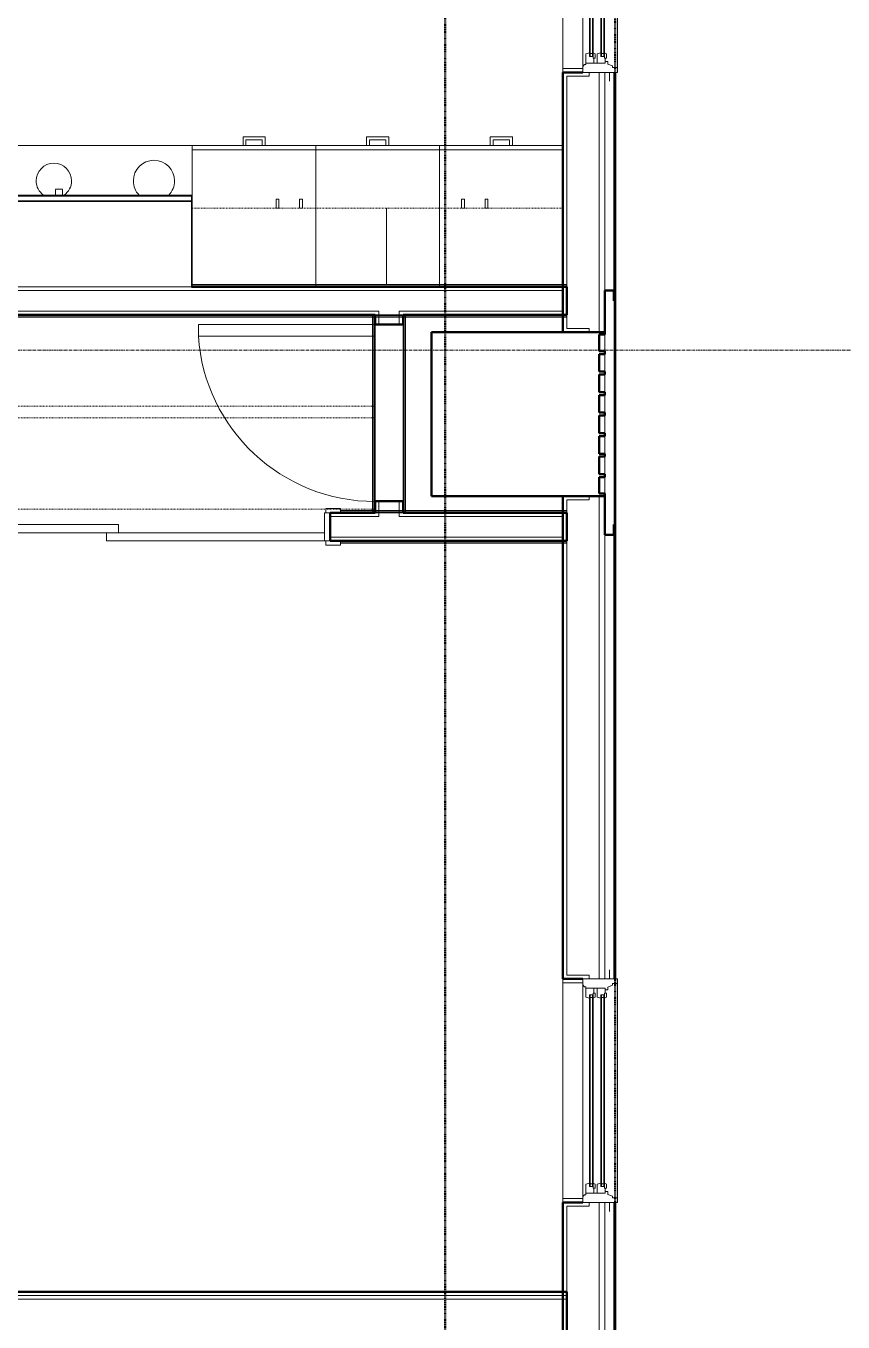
# Model space of a CAD drawing. Header units: inches. Extents: x -4235 to -464, y 9767 to 12347.
# Drawn here: x -2168 to -2029.2, y 11682.1 to 11902.3 of the extents above; entities that cross this region are included whole.
import ezdxf

# ---------------------------------------------------------------- set-up
doc = ezdxf.new("R2010")
doc.units = ezdxf.units.IN
doc.header["$MEASUREMENT"] = 0
for name, pattern in [('Dash', [0.25, 0.125, -0.125]), ('Dash 1_16_', [0.125, 0.0625, -0.0625]), ('Grid Line 1_2_', [0.875, 0.5, -0.125, 0.125, -0.125])]:
    doc.linetypes.add(name, pattern=pattern)
for name, color, linetype, lineweight in [('0-1', 7, 'Continuous', 5), ('0-2', 10, 'Continuous', 9), ('A-DOOR-1', 7, 'Continuous', 9), ('A-DOOR-2', 90, 'Continuous', 20), ('A-DOOR-FRAM-1', 90, 'Continuous', 20), ('A-GENM', 5, 'Continuous', 9), ('A-GENM-5', 5, 'Continuous', 50), ('A-GLAZ-1', 151, 'Continuous', 9), ('A-GLAZ-2', 151, 'Continuous', 20), ('A-GLAZ-3', 151, 'Continuous', 50), ('A-WALL', 113, 'Continuous', 13), ('A-WALL-1', 250, 'Continuous', 50), ('A-WALL-2', 50, 'Continuous', 13), ('A-WALL-3', 10, 'Continuous', 9), ('A-WALL-4', 254, 'Continuous', 9), ('A-WALL-5', 7, 'Continuous', 9), ('A-WALL-6', 113, 'Continuous', 9), ('A-WALL-7', 113, 'Continuous', 50), ('C-PROP-LINE-1', 91, 'Dash 1_16_', 50), ('I-WALL-1', 250, 'Continuous', 50), ('I-WALL-2', 10, 'Continuous', 9), ('I-WALL-3', 254, 'Continuous', 9), ('Q-CASE-1', 254, 'Continuous', 9), ('Q-CASE-2', 7, 'Continuous', 9), ('Q-CASE-3', 10, 'Continuous', 9), ('Q-CASE-4', 7, 'Dash', 9), ('Q-CASE-HDLN-1', 7, 'Dash', 9), ('Q-SPCQ-1', 7, 'Continuous', 9), ('S-GRID-1', 1, 'Grid Line 1_2_', 9)]:
    doc.layers.add(name, color=color, linetype=linetype, lineweight=lineweight)

# ---------------------------------------------------------------- blocks, each defined once
blk = doc.blocks.new('Basic Wall _ INT - W4BØF - _5_8 GYP - 2X4 WOOD_BATT_ - 5_8 GYP_ - ___-2694723-BACKGROUND - 3RD FLOOR')
at = {"layer": 'A-WALL-3'}
for p, q in [((-2266.08, 11853.2), (-2266.07, 11853.18)), ((-2103.97, 11853.2), (-2108.72, 11853.2)), ((-2076.21, 11853.2), (-2076.8, 11853.2)), ((-2076.17, 11853.2), (-2076.17, 11853.16)), ((-2076.17, 11853.18), (-2076.17, 11853.2)), ((-2266.03, 11853.06), (-2266, 11853)), ((-2266, 11853), (-2265.94, 11852.85)), ((-2265.94, 11852.85), (-2265.91, 11852.79)), ((-2109.14, 11852.85), (-2109.02, 11852.85)), ((-2109.02, 11852.85), (-2108.93, 11852.85)), ((-2108.93, 11852.85), (-2108.87, 11852.85)), ((-2108.72, 11852.85), (-2103.97, 11852.85)), ((-2103.83, 11852.85), (-2103.77, 11852.85)), ((-2103.77, 11852.85), (-2103.68, 11852.85)), ((-2103.68, 11852.85), (-2103.56, 11852.85)), ((-2076.8, 11852.85), (-2076.2, 11852.85)), ((-2076.17, 11853.16), (-2076.17, 11853.08)), ((-2076.17, 11853.08), (-2076.17, 11852.79)), ((-2076.17, 11853), (-2076.17, 11853.06)), ((-2076.17, 11852.85), (-2076.17, 11853)), ((-2076.17, 11852.79), (-2076.17, 11852.85))]:
    blk.add_line(p, q, dxfattribs=at)
at = {"layer": 'A-WALL-4'}
for p, q in [((-2108.72, 11853.2), (-2266.08, 11853.2)), ((-2076.8, 11853.2), (-2103.97, 11853.2)), ((-2265.94, 11852.85), (-2109.14, 11852.85)), ((-2109.14, 11852.79), (-2109.02, 11852.79)), ((-2109.02, 11852.79), (-2108.93, 11852.79)), ((-2108.93, 11852.79), (-2108.87, 11852.79)), ((-2108.72, 11853.08), (-2103.97, 11853.08)), ((-2108.72, 11852.79), (-2103.97, 11852.79)), ((-2103.83, 11852.79), (-2103.77, 11852.79)), ((-2103.77, 11852.79), (-2103.68, 11852.79)), ((-2103.68, 11852.79), (-2103.56, 11852.79)), ((-2103.56, 11852.85), (-2076.8, 11852.85)), ((-2076.8, 11853.08), (-2076.21, 11853.08)), ((-2076.8, 11852.79), (-2076.2, 11852.79))]:
    blk.add_line(p, q, dxfattribs=at)
at = {"layer": 'A-WALL-5'}
for p, q in [((-2266.03, 11853.08), (-2108.72, 11853.08)), ((-2265.91, 11852.79), (-2109.14, 11852.79)), ((-2103.97, 11853.08), (-2076.8, 11853.08)), ((-2103.56, 11852.79), (-2076.8, 11852.79))]:
    blk.add_line(p, q, dxfattribs=at)
at = {"layer": 'A-WALL-5', "flags": 128}
for points in [[(-2266.03, 11853.08), (-2266.03, 11853.08), (-2266.04, 11853.09), (-2266.04, 11853.1), (-2266.05, 11853.12), (-2266.06, 11853.14), (-2266.07, 11853.16)], [(-2265.91, 11852.79), (-2265.96, 11852.91), (-2266, 11853), (-2266.02, 11853.06), (-2266.03, 11853.08)]]:
    blk.add_lwpolyline(points, dxfattribs=at)
blk = doc.blocks.new('Basic Wall _ INT - W4BØF - _5_8 GYP - 2X4 WOOD_BATT_ - 5_8 GYP_ - ___-2694724-BACKGROUND - 3RD FLOOR')
at = {"layer": 'A-WALL-3'}
for p, q in [((-2268.22, 11858.37), (-2268.2, 11858.31)), ((-2268.2, 11858.31), (-2268.14, 11858.16)), ((-2268.13, 11858.16), (-2268.11, 11858.09)), ((-2268.06, 11857.98), (-2268.05, 11857.95)), ((-2243.94, 11858.31), (-2243.82, 11858.31)), ((-2243.82, 11858.31), (-2243.73, 11858.31)), ((-2243.73, 11858.31), (-2243.67, 11858.31)), ((-2238.78, 11857.95), (-2243.53, 11857.95)), ((-2243.52, 11858.31), (-2238.79, 11858.31)), ((-2238.63, 11858.31), (-2238.57, 11858.31)), ((-2238.57, 11858.31), (-2238.48, 11858.31)), ((-2238.48, 11858.31), (-2238.36, 11858.31)), ((-2203.03, 11858.31), (-2169.78, 11858.31)), ((-2169.78, 11858.08), (-2203.03, 11858.08)), ((-2169.78, 11857.95), (-2203.03, 11857.95)), ((-2139.89, 11858.31), (-2076.8, 11858.31)), ((-2076.8, 11858.08), (-2139.89, 11858.08)), ((-2076.8, 11857.95), (-2139.89, 11857.95)), ((-2076.8, 11858.31), (-2076.17, 11858.31)), ((-2076.17, 11857.95), (-2076.8, 11857.95)), ((-2076.17, 11858.31), (-2076.17, 11858.37)), ((-2076.17, 11858.37), (-2076.17, 11858.08)), ((-2076.17, 11858.16), (-2076.17, 11858.31)), ((-2076.17, 11858.09), (-2076.17, 11858.16)), ((-2076.17, 11858.08), (-2076.17, 11858)), ((-2076.17, 11858), (-2076.17, 11857.95)), ((-2076.17, 11857.95), (-2076.17, 11857.98))]:
    blk.add_line(p, q, dxfattribs=at)
at = {"layer": 'A-WALL-4'}
for p, q in [((-2268.2, 11858.31), (-2243.94, 11858.31)), ((-2243.53, 11857.95), (-2268.05, 11857.95)), ((-2243.94, 11858.37), (-2243.82, 11858.37)), ((-2243.82, 11858.37), (-2243.73, 11858.37)), ((-2243.73, 11858.37), (-2243.67, 11858.37)), ((-2242.9, 11858.08), (-2243.52, 11858.08)), ((-2243.51, 11858.37), (-2238.79, 11858.37)), ((-2238.78, 11858.08), (-2242.88, 11858.08)), ((-2203.03, 11857.95), (-2238.78, 11857.95)), ((-2238.63, 11858.37), (-2238.57, 11858.37)), ((-2238.57, 11858.37), (-2238.48, 11858.37)), ((-2238.48, 11858.37), (-2238.36, 11858.37)), ((-2238.36, 11858.31), (-2203.03, 11858.31)), ((-2203.03, 11858.37), (-2169.78, 11858.37)), ((-2139.89, 11858.37), (-2076.17, 11858.37)), ((-2076.17, 11858.08), (-2076.8, 11858.08))]:
    blk.add_line(p, q, dxfattribs=at)
at = {"layer": 'A-WALL-5'}
for p, q in [((-2268.22, 11858.37), (-2243.94, 11858.37)), ((-2243.52, 11858.08), (-2268.1, 11858.08)), ((-2203.03, 11858.08), (-2238.78, 11858.08)), ((-2238.36, 11858.37), (-2203.03, 11858.37))]:
    blk.add_line(p, q, dxfattribs=at)
at = {"layer": 'A-WALL-5', "flags": 128}
for points in [[(-2268.1, 11858.08), (-2268.11, 11858.1), (-2268.13, 11858.16), (-2268.17, 11858.25), (-2268.22, 11858.37)], [(-2268.07, 11858), (-2268.08, 11858.02), (-2268.09, 11858.04), (-2268.09, 11858.06), (-2268.1, 11858.07), (-2268.1, 11858.08), (-2268.1, 11858.08)]]:
    blk.add_lwpolyline(points, dxfattribs=at)
blk = doc.blocks.new('Basic Wall _ INT - W4BØF - _5_8 GYP - 2X4 WOOD_BATT_ - 5_8 GYP_ - ___-2694726-BACKGROUND - 3RD FLOOR')
at = {"layer": 'A-WALL-3'}
for p, q in [((-2299.73, 11819.97), (-2299.73, 11819.91)), ((-2299.73, 11819.91), (-2299.73, 11819.76)), ((-2299.73, 11819.91), (-2299.39, 11819.91)), ((-2299.73, 11819.76), (-2299.73, 11819.69)), ((-2299.73, 11819.58), (-2299.73, 11819.55)), ((-2299.38, 11819.91), (-2299.32, 11819.91)), ((-2299.16, 11819.91), (-2299.1, 11819.91)), ((-2299.07, 11819.91), (-2298.97, 11819.91)), ((-2298.93, 11819.91), (-2298.8, 11819.91)), ((-2194.57, 11819.55), (-2196.32, 11819.55)), ((-2190.32, 11819.55), (-2192.07, 11819.55)), ((-2109.14, 11819.91), (-2109.02, 11819.91)), ((-2109.02, 11819.91), (-2108.93, 11819.91)), ((-2108.93, 11819.91), (-2108.87, 11819.91)), ((-2108.72, 11819.91), (-2103.97, 11819.91)), ((-2103.97, 11819.55), (-2108.72, 11819.55)), ((-2103.83, 11819.91), (-2103.77, 11819.91)), ((-2103.77, 11819.91), (-2103.68, 11819.91)), ((-2103.68, 11819.91), (-2103.56, 11819.91)), ((-2076.78, 11819.91), (-2076.17, 11819.91)), ((-2076.17, 11819.55), (-2076.78, 11819.55)), ((-2076.17, 11819.91), (-2076.17, 11819.97)), ((-2076.17, 11819.97), (-2076.17, 11819.68)), ((-2076.17, 11819.76), (-2076.17, 11819.91)), ((-2076.17, 11819.69), (-2076.17, 11819.76)), ((-2076.17, 11819.68), (-2076.17, 11819.6)), ((-2076.17, 11819.6), (-2076.17, 11819.55)), ((-2076.17, 11819.55), (-2076.17, 11819.58))]:
    blk.add_line(p, q, dxfattribs=at)
at = {"layer": 'A-WALL-4'}
for p, q in [((-2299.73, 11819.76), (-2299.73, 11819.97)), ((-2299.73, 11819.97), (-2299.33, 11819.97)), ((-2299.73, 11819.68), (-2299.73, 11819.76)), ((-2299.61, 11819.68), (-2299.73, 11819.68)), ((-2299.73, 11819.67), (-2299.73, 11819.68)), ((-2299.73, 11819.66), (-2299.73, 11819.67)), ((-2299.73, 11819.64), (-2299.73, 11819.66)), ((-2299.73, 11819.6), (-2299.73, 11819.64)), ((-2299.73, 11819.55), (-2299.73, 11819.6)), ((-2272.07, 11819.55), (-2299.73, 11819.55)), ((-2299.32, 11819.97), (-2299.26, 11819.97)), ((-2299.1, 11819.97), (-2299.03, 11819.97)), ((-2299.01, 11819.97), (-2298.9, 11819.97)), ((-2298.87, 11819.97), (-2298.73, 11819.97)), ((-2298.8, 11819.91), (-2272.07, 11819.91)), ((-2194.57, 11819.91), (-2192.07, 11819.91)), ((-2192.07, 11819.55), (-2194.57, 11819.55)), ((-2114.57, 11819.91), (-2109.14, 11819.91)), ((-2108.72, 11819.55), (-2114.57, 11819.55)), ((-2109.14, 11819.97), (-2109.02, 11819.97)), ((-2109.02, 11819.97), (-2108.93, 11819.97)), ((-2108.93, 11819.97), (-2108.87, 11819.97)), ((-2108.72, 11819.97), (-2103.97, 11819.97)), ((-2104.6, 11819.68), (-2108.68, 11819.68)), ((-2103.97, 11819.68), (-2104.56, 11819.68)), ((-2076.8, 11819.55), (-2103.97, 11819.55)), ((-2103.83, 11819.97), (-2103.77, 11819.97)), ((-2103.77, 11819.97), (-2103.68, 11819.97)), ((-2103.68, 11819.97), (-2103.56, 11819.97)), ((-2103.56, 11819.91), (-2076.8, 11819.91)), ((-2076.78, 11819.97), (-2076.17, 11819.97)), ((-2076.17, 11819.68), (-2076.78, 11819.68))]:
    blk.add_line(p, q, dxfattribs=at)
at = {"layer": 'A-WALL-5'}
for p, q in [((-2272.07, 11819.68), (-2299.61, 11819.68)), ((-2298.73, 11819.97), (-2272.07, 11819.97)), ((-2194.57, 11819.97), (-2192.07, 11819.97)), ((-2192.07, 11819.68), (-2194.57, 11819.68)), ((-2114.57, 11819.97), (-2109.14, 11819.97)), ((-2108.72, 11819.68), (-2114.57, 11819.68)), ((-2076.8, 11819.68), (-2103.97, 11819.68)), ((-2103.56, 11819.97), (-2076.8, 11819.97))]:
    blk.add_line(p, q, dxfattribs=at)
blk = doc.blocks.new('Basic Wall _ INT - W4BØF - _5_8 GYP - 2X4 WOOD_BATT_ - 5_8 GYP_ - ___-2694725-BACKGROUND - 3RD FLOOR')
at = {"layer": 'A-WALL-3'}
for p, q in [((-2304.48, 11814.8), (-2304.48, 11814.78)), ((-2304.48, 11814.7), (-2304.48, 11814.72)), ((-2304.48, 11814.6), (-2304.48, 11814.52)), ((-2304.48, 11814.51), (-2304.48, 11814.45)), ((-2304.48, 11814.45), (-2304.48, 11814.39)), ((-2304.48, 11814.45), (-2304.42, 11814.45)), ((-2304.41, 11814.45), (-2304.25, 11814.45)), ((-2194.57, 11814.8), (-2196.32, 11814.8)), ((-2190.32, 11814.8), (-2192.07, 11814.8)), ((-2076.17, 11814.8), (-2076.8, 11814.8)), ((-2076.8, 11814.45), (-2076.17, 11814.45)), ((-2076.17, 11814.8), (-2076.17, 11814.76)), ((-2076.17, 11814.78), (-2076.17, 11814.8)), ((-2076.17, 11814.76), (-2076.17, 11814.68)), ((-2076.17, 11814.68), (-2076.17, 11814.39)), ((-2076.17, 11814.6), (-2076.17, 11814.66)), ((-2076.17, 11814.45), (-2076.17, 11814.6)), ((-2076.17, 11814.39), (-2076.17, 11814.45))]:
    blk.add_line(p, q, dxfattribs=at)
at = {"layer": 'A-WALL-4'}
for p, q in [((-2272.07, 11814.8), (-2304.48, 11814.8)), ((-2304.48, 11814.72), (-2304.48, 11814.74)), ((-2304.48, 11814.69), (-2304.48, 11814.7)), ((-2304.48, 11814.68), (-2304.48, 11814.69)), ((-2304.48, 11814.66), (-2304.48, 11814.68)), ((-2304.48, 11814.68), (-2304.48, 11814.68)), ((-2304.48, 11814.52), (-2304.48, 11814.6)), ((-2304.48, 11814.39), (-2304.48, 11814.51)), ((-2304.47, 11814.39), (-2304.31, 11814.39)), ((-2304.25, 11814.45), (-2272.07, 11814.45)), ((-2192.07, 11814.8), (-2194.57, 11814.8)), ((-2194.57, 11814.45), (-2192.07, 11814.45)), ((-2076.8, 11814.8), (-2114.57, 11814.8)), ((-2114.57, 11814.45), (-2076.8, 11814.45)), ((-2076.8, 11814.68), (-2076.17, 11814.68)), ((-2076.8, 11814.39), (-2076.17, 11814.39))]:
    blk.add_line(p, q, dxfattribs=at)
at = {"layer": 'A-WALL-5'}
for p, q in [((-2304.48, 11814.76), (-2304.48, 11814.8)), ((-2304.48, 11814.74), (-2304.48, 11814.76)), ((-2304.48, 11814.68), (-2272.07, 11814.68)), ((-2304.31, 11814.39), (-2272.07, 11814.39)), ((-2194.57, 11814.68), (-2192.07, 11814.68)), ((-2194.57, 11814.39), (-2192.07, 11814.39)), ((-2114.57, 11814.68), (-2076.8, 11814.68)), ((-2114.57, 11814.39), (-2076.8, 11814.39))]:
    blk.add_line(p, q, dxfattribs=at)
blk = doc.blocks.new('Basic Wall _ INT - W4BØF - _5_8 GYP - 2X4 WOOD_BATT_ - 5_8 GYP_ - ___-2694728-BACKGROUND - 3RD FLOOR')
at = {"layer": 'A-WALL-3'}
for p, q in [((-2103.95, 11853.2), (-2103.97, 11853.2)), ((-2103.91, 11853.2), (-2103.85, 11853.2)), ((-2103.85, 11853.2), (-2103.56, 11853.2)), ((-2103.77, 11853.2), (-2103.83, 11853.2)), ((-2103.62, 11853.2), (-2103.77, 11853.2)), ((-2103.56, 11853.2), (-2103.62, 11853.2)), ((-2103.62, 11853.05), (-2103.62, 11853)), ((-2103.62, 11852.99), (-2103.62, 11852.91)), ((-2103.62, 11852.89), (-2103.62, 11852.79)), ((-2103.97, 11819.55), (-2103.95, 11819.55)), ((-2103.85, 11819.55), (-2103.91, 11819.55)), ((-2103.56, 11819.55), (-2103.85, 11819.55)), ((-2103.83, 11819.55), (-2103.77, 11819.55)), ((-2103.77, 11819.55), (-2103.62, 11819.55)), ((-2103.62, 11819.93), (-2103.62, 11819.85)), ((-2103.62, 11819.82), (-2103.62, 11819.76)), ((-2103.62, 11819.55), (-2103.56, 11819.55))]:
    blk.add_line(p, q, dxfattribs=at)
at = {"layer": 'A-WALL-4'}
for p, q in [((-2103.97, 11853.2), (-2103.93, 11853.2)), ((-2103.97, 11851.55), (-2103.97, 11853.2)), ((-2103.93, 11853.2), (-2103.91, 11853.2)), ((-2103.62, 11852.79), (-2103.62, 11819.97)), ((-2103.56, 11853.05), (-2103.56, 11853)), ((-2103.56, 11852.99), (-2103.56, 11852.91)), ((-2103.56, 11852.89), (-2103.56, 11852.79)), ((-2103.97, 11819.55), (-2103.97, 11821.55)), ((-2103.93, 11819.55), (-2103.97, 11819.55)), ((-2103.91, 11819.55), (-2103.93, 11819.55)), ((-2103.56, 11819.93), (-2103.56, 11819.85)), ((-2103.56, 11819.82), (-2103.56, 11819.76))]:
    blk.add_line(p, q, dxfattribs=at)
at = {"layer": 'A-WALL-5'}
for p, q in [((-2103.85, 11819.55), (-2103.85, 11853.2)), ((-2103.56, 11852.79), (-2103.56, 11819.97))]:
    blk.add_line(p, q, dxfattribs=at)
blk = doc.blocks.new('Basic Wall _ INT - W4BØF - _5_8 GYP - 2X4 WOOD_BATT_ - 5_8 GYP_ - ___-2694727-BACKGROUND - 3RD FLOOR')
at = {"layer": 'A-WALL-3'}
for p, q in [((-2109.07, 11853.2), (-2109.14, 11853.2)), ((-2109.14, 11853.2), (-2108.85, 11853.2)), ((-2108.93, 11853.2), (-2109.07, 11853.2)), ((-2108.86, 11853.2), (-2108.93, 11853.2)), ((-2108.85, 11853.2), (-2108.79, 11853.2)), ((-2108.72, 11853.2), (-2108.75, 11853.2)), ((-2109.07, 11853.05), (-2109.07, 11853)), ((-2109.07, 11852.99), (-2109.07, 11852.91)), ((-2109.07, 11852.89), (-2109.07, 11852.79)), ((-2108.85, 11819.55), (-2109.14, 11819.55)), ((-2109.14, 11819.55), (-2109.07, 11819.55)), ((-2109.07, 11819.95), (-2109.07, 11819.85)), ((-2109.07, 11819.83), (-2109.07, 11819.76)), ((-2109.07, 11819.75), (-2109.07, 11819.7)), ((-2109.07, 11819.55), (-2108.93, 11819.55)), ((-2108.93, 11819.55), (-2108.86, 11819.55)), ((-2108.79, 11819.55), (-2108.85, 11819.55)), ((-2108.75, 11819.55), (-2108.72, 11819.55))]:
    blk.add_line(p, q, dxfattribs=at)
at = {"layer": 'A-WALL-4'}
for p, q in [((-2108.79, 11853.2), (-2108.77, 11853.2)), ((-2108.77, 11853.2), (-2108.72, 11853.2)), ((-2108.72, 11851.55), (-2108.72, 11853.2)), ((-2109.14, 11853.05), (-2109.14, 11853)), ((-2109.14, 11852.99), (-2109.14, 11852.91)), ((-2109.14, 11852.89), (-2109.14, 11852.79)), ((-2109.07, 11852.79), (-2109.07, 11819.97)), ((-2108.72, 11819.55), (-2108.72, 11821.55)), ((-2109.14, 11819.95), (-2109.14, 11819.85)), ((-2109.14, 11819.83), (-2109.14, 11819.76)), ((-2109.14, 11819.75), (-2109.14, 11819.7)), ((-2108.77, 11819.55), (-2108.79, 11819.55)), ((-2108.72, 11819.55), (-2108.77, 11819.55))]:
    blk.add_line(p, q, dxfattribs=at)
at = {"layer": 'A-WALL-5'}
for p, q in [((-2108.85, 11853.2), (-2108.85, 11819.55)), ((-2109.14, 11852.79), (-2109.14, 11819.97))]:
    blk.add_line(p, q, dxfattribs=at)
blk = doc.blocks.new('SWING - SINGLE - FLUSH - 30_ x 70_ - MAGIC PAK DOOR - ACOUSTICAL SEAL - IN CLOSET-3199421-BACKGROUND - 3RD FLOOR')
at = {"layer": 'A-DOOR-1'}
blk.add_arc((15, 2.375), 30.067, 93.81407, 180, dxfattribs=at)
at = {"layer": 'A-DOOR-2'}
for p, q in [((13, 2.375), (13, 32.375)), ((15, 32.375), (13, 32.375)), ((15, 2.375), (15, 32.375)), ((15, 2.375), (13, 2.375))]:
    blk.add_line(p, q, dxfattribs=at)
blk = doc.blocks.new('SLIDING - FLUSH - 6-0 x 6-8-3203587-BACKGROUND - 3RD FLOOR')
at = {"layer": 'A-DOOR-1'}
for p, q in [((-36.25, 3), (-38.75, 3)), ((-38.75, 3), (-38.75, 2.25)), ((-38.75, 2.25), (-36.25, 2.25)), ((-36.25, 2.25), (-36.25, 3)), ((36.25, 3), (36.25, 2.25)), ((38.75, 3), (36.25, 3)), ((36.25, 2.25), (38.75, 2.25)), ((38.75, 2.25), (38.75, 3)), ((-36.25, -2.5), (-38.75, -2.5)), ((-38.75, -2.5), (-38.75, -3.25)), ((-38.75, -3.25), (-36.25, -3.25)), ((-36.25, -3.25), (-36.25, -2.5)), ((38.75, -2.5), (36.25, -2.5)), ((36.25, -2.5), (36.25, -3.25)), ((36.25, -3.25), (38.75, -3.25)), ((38.75, -3.25), (38.75, -2.5))]:
    blk.add_line(p, q, dxfattribs=at)
at = {"layer": 'A-DOOR-2'}
for p, q in [((1, 2.25), (-36, 2.25)), ((-36, 2.25), (-36, 0.875)), ((1, 0.875), (1, 2.25)), ((-36, 0.875), (1, 0.875)), ((36, 0.875), (-1, 0.875)), ((-1, 0.875), (-1, -0.5)), ((36, -0.5), (36, 0.875)), ((-1, -0.5), (36, -0.5))]:
    blk.add_line(p, q, dxfattribs=at)
at = {"layer": 'A-DOOR-FRAM-1'}
for p, q in [((-36, 2.25), (-37, 2.25)), ((-37, 2.25), (-37, -2.5)), ((-36, -2.5), (-36, 2.25)), ((37, 2.25), (36, 2.25)), ((36, 2.25), (36, -2.5)), ((37, -2.5), (37, 2.25)), ((-37, -2.5), (-36, -2.5)), ((36, -2.5), (37, -2.5))]:
    blk.add_line(p, q, dxfattribs=at)
blk = doc.blocks.new('OD_CW_Closet - OD_CW_Closet-2069095-BACKGROUND - 3RD FLOOR')
at = {"layer": 'Q-CASE-HDLN-1'}
for p, q in [((0.74, -24), (0.74, 9)), ((0.74, 9), (158.05, 9)), ((158.05, 9), (158.05, -24)), ((0.74, -6.5), (158.05, -6.5)), ((0.74, -8.5), (158.05, -8.5)), ((158.05, -24), (0.74, -24))]:
    blk.add_line(p, q, dxfattribs=at)
blk = doc.blocks.new('Range - 24_ x 30_-V39-BACKGROUND - 3RD FLOOR')
at = {"layer": 'Q-SPCQ-1'}
blk.add_line((0, 22), (0.12, 22), dxfattribs=at)
for centre, radius, start, end in [((6.5, 6), 3.5, 81.0228, 98.9772), ((6.5, 6), 3.5, 136.4352, 180), ((6.5, 6), 3.5, 360, 43.611), ((23.5, 6), 3, 126.1227, 180), ((23.5, 6), 3, 360, 53.8773), ((6.5, 6), 3.5, 180, 0), ((23.5, 6), 3, 180, 360)]:
    blk.add_arc(centre, radius, start, end, dxfattribs=at)
blk = doc.blocks.new('Base Cabinet 4 Drawer 254 - Base Cabinet 4 Drawer 254 21_-2569778-BACKGROUND - 3RD FLOOR')
at = {"layer": 'Q-CASE-1'}
for p, q in [((-9.76, 24), (11.24, 24)), ((-9.76, 23.25), (-9.76, 24)), ((11.24, 23.25), (-9.76, 23.25)), ((-9.76, 23.25), (-9.76, 0.37)), ((-0.64, 24), (-1.14, 24)), ((2.11, 24), (2.61, 24)), ((11.24, 24), (11.24, 23.25)), ((11.24, 0.37), (11.24, 23.25))]:
    blk.add_line(p, q, dxfattribs=at)
at = {"layer": 'Q-CASE-2'}
for p, q in [((2.61, 25.5), (-1.14, 25.5)), ((-1.14, 25.5), (-1.14, 24)), ((-0.64, 24), (-0.64, 25)), ((-0.64, 25), (2.11, 25)), ((2.11, 25), (2.11, 24)), ((2.61, 24), (2.61, 25.5))]:
    blk.add_line(p, q, dxfattribs=at)
at = {"layer": 'Q-CASE-3'}
for p, q in [((-0.64, 24), (-1.14, 24)), ((-0.64, 24), (-1.14, 24)), ((-0.64, 24), (-1.14, 24)), ((2.11, 24), (2.61, 24)), ((2.11, 24), (2.61, 24)), ((2.11, 24), (2.61, 24)), ((-9.76, 0.37), (-9.76, 0)), ((11.24, 0), (11.24, 0.37)), ((-9.76, 0), (11.24, 0))]:
    blk.add_line(p, q, dxfattribs=at)
blk = doc.blocks.new('Base Cabinet 3 Drawer 230 - Base Cabinet 3 Drawer 230 21_-2578998-BACKGROUND - 3RD FLOOR')
at = {"layer": 'Q-CASE-1'}
for p, q in [((-9.76, 24), (11.24, 24)), ((-9.76, 23.25), (-9.76, 24)), ((11.24, 23.25), (-9.76, 23.25)), ((-9.76, 23.25), (-9.76, 0.38)), ((-0.64, 24), (-1.14, 24)), ((2.11, 24), (2.61, 24)), ((11.24, 24), (11.24, 23.25)), ((11.24, 0.38), (11.24, 23.25))]:
    blk.add_line(p, q, dxfattribs=at)
at = {"layer": 'Q-CASE-2'}
for p, q in [((2.61, 25.5), (-1.14, 25.5)), ((-1.14, 25.5), (-1.14, 24)), ((-0.64, 24), (-0.64, 25)), ((-0.64, 25), (2.11, 25)), ((2.11, 25), (2.11, 24)), ((2.61, 24), (2.61, 25.5))]:
    blk.add_line(p, q, dxfattribs=at)
at = {"layer": 'Q-CASE-3'}
for p, q in [((-0.64, 24), (-1.14, 24)), ((-0.64, 24), (-1.14, 24)), ((2.11, 24), (2.61, 24)), ((2.11, 24), (2.61, 24)), ((-9.76, 0.38), (-9.76, 0)), ((11.24, 0), (11.24, 0.38)), ((-9.76, 0), (11.24, 0))]:
    blk.add_line(p, q, dxfattribs=at)
blk = doc.blocks.new('Base Cabinet 3 Drawer 230 - Base Cabinet 3 Drawer 230 21_-V41-BACKGROUND - 3RD FLOOR')
at = {"layer": 'Q-CASE-1'}
for p, q in [((-9.76, 24), (11.21, 24)), ((-9.76, 23.25), (-9.76, 24)), ((11.21, 23.25), (-9.76, 23.25)), ((-9.76, 23.25), (-9.76, 0.37)), ((-0.64, 24), (-1.14, 24)), ((2.11, 24), (2.61, 24)), ((11.24, 24), (11.24, 23.25)), ((11.24, 0), (11.24, 23.25))]:
    blk.add_line(p, q, dxfattribs=at)
at = {"layer": 'Q-CASE-2'}
for p, q in [((2.61, 25.5), (-1.14, 25.5)), ((-1.14, 25.5), (-1.14, 24)), ((-0.64, 24), (-0.64, 25)), ((-0.64, 25), (2.11, 25)), ((2.11, 25), (2.11, 24)), ((2.61, 24), (2.61, 25.5))]:
    blk.add_line(p, q, dxfattribs=at)
at = {"layer": 'Q-CASE-3'}
for p, q in [((-0.64, 24), (-1.14, 24)), ((-0.64, 24), (-1.14, 24)), ((2.11, 24), (2.61, 24)), ((2.11, 24), (2.61, 24)), ((-9.76, 0.37), (-9.76, 0)), ((-9.76, 0), (11.21, 0))]:
    blk.add_line(p, q, dxfattribs=at)
blk = doc.blocks.new('300 Series Wall Hung Cabinet_302 - 30_ X 36_-2573882-BACKGROUND - 3RD FLOOR')
at = {"layer": 'Q-CASE-2'}
for p, q in [((-1.76, 14.69), (-2.25, 14.69)), ((-2.25, 14.69), (-2.25, 13.19)), ((-1.76, 13.19), (-1.76, 14.69)), ((2.24, 14.69), (1.75, 14.69)), ((1.75, 14.69), (1.75, 13.19)), ((2.24, 13.19), (2.24, 14.69)), ((-1.76, 13.19), (-2.25, 13.19)), ((2.24, 13.19), (1.75, 13.19))]:
    blk.add_line(p, q, dxfattribs=at)
at = {"layer": 'Q-CASE-4'}
for p, q in [((-15, 0.19), (-15, 13.19)), ((-15, 13.19), (15, 13.19)), ((15, 13.19), (15, 0.19)), ((15, 0.19), (-15, 0.19))]:
    blk.add_line(p, q, dxfattribs=at)
blk = doc.blocks.new('30quot_MicrowaveVent_11166 - 70cm miele oven-2322118-BACKGROUND - 3RD FLOOR')
at = {"layer": 'Q-CASE-2'}
for p, q in [((-14.2, -14.49), (-14.2, 0)), ((15.68, 0), (-14.2, 0)), ((15.68, 0), (15.68, -14.49)), ((15.68, -14.49), (-14.2, -14.49)), ((-14.2, -14.61), (15.68, -14.61)), ((-14.2, -15.39), (-14.2, -14.61)), ((-14.2, -15.6), (-14.2, -15.39)), ((-14.2, -15.39), (15.68, -15.39)), ((15.68, -14.61), (15.68, -15.39)), ((15.68, -15.39), (15.68, -15.6)), ((-14.2, -15.6), (15.68, -15.6)), ((7.69, -16.55), (7.69, -15.63)), ((7.69, -16.6), (8.88, -16.6)), ((8.88, -15.63), (8.88, -16.55))]:
    blk.add_line(p, q, dxfattribs=at)
blk = doc.blocks.new('300 Series Wall Hung Cabinet_302 - 33_ X 36_-2610278-BACKGROUND - 3RD FLOOR')
at = {"layer": 'Q-CASE-2'}
for p, q in [((-1.76, 14.69), (-2.25, 14.69)), ((-2.25, 14.69), (-2.25, 13.19)), ((-1.76, 13.19), (-1.76, 14.69)), ((2.24, 14.69), (1.75, 14.69)), ((1.75, 14.69), (1.75, 13.19)), ((2.24, 13.19), (2.24, 14.69)), ((-1.76, 13.19), (-2.25, 13.19)), ((2.24, 13.19), (1.75, 13.19))]:
    blk.add_line(p, q, dxfattribs=at)
at = {"layer": 'Q-CASE-4'}
for p, q in [((-16.5, 0.19), (-16.5, 13.19)), ((-16.5, 13.19), (16.5, 13.19)), ((16.5, 13.19), (16.5, 0.19)), ((16.5, 0.19), (-16.5, 0.19))]:
    blk.add_line(p, q, dxfattribs=at)
blk = doc.blocks.new('CTR - 1st Phase - Unit Layouts_rvt-1-BACKGROUND - 3RD FLOOR')
at = {"layer": 'A-WALL-1'}
for p, q in [((-2076.17, 11857.95), (-2139.89, 11857.95)), ((-2076.17, 11857.33), (-2076.17, 11857.95)), ((-2076.17, 11853.83), (-2076.17, 11857.33)), ((-2266.08, 11853.2), (-2108.72, 11853.2)), ((-2108.72, 11853.2), (-2108.72, 11851.55)), ((-2103.97, 11853.2), (-2076.17, 11853.2)), ((-2103.97, 11851.55), (-2103.97, 11853.2)), ((-2076.17, 11853.2), (-2076.17, 11853.83)), ((-2108.72, 11851.55), (-2103.97, 11851.55)), ((-2103.97, 11821.55), (-2108.72, 11821.55)), ((-2108.72, 11821.55), (-2108.72, 11819.55)), ((-2103.97, 11819.55), (-2103.97, 11821.55)), ((-2108.72, 11819.55), (-2116.32, 11819.55)), ((-2116.32, 11819.55), (-2116.32, 11814.8)), ((-2076.17, 11819.55), (-2103.97, 11819.55)), ((-2076.17, 11818.93), (-2076.17, 11819.55)), ((-2076.17, 11815.43), (-2076.17, 11818.93)), ((-2116.32, 11814.8), (-2076.17, 11814.8)), ((-2076.17, 11814.8), (-2076.17, 11815.43))]:
    blk.add_line(p, q, dxfattribs=at)
at = {"layer": 'A-WALL-2'}
for p, q in [((-2239.4, 11857.33), (-2076.8, 11857.33)), ((-2076.8, 11853.83), (-2076.8, 11857.33)), ((-2266.34, 11853.83), (-2108.1, 11853.83)), ((-2108.1, 11853.2), (-2108.1, 11853.83)), ((-2108.1, 11853.2), (-2108.1, 11851.55)), ((-2104.6, 11853.83), (-2076.8, 11853.83)), ((-2104.6, 11853.2), (-2104.6, 11853.83)), ((-2104.6, 11853.2), (-2104.6, 11851.55)), ((-2108.1, 11821.55), (-2108.1, 11819.55)), ((-2104.6, 11821.55), (-2104.6, 11819.55)), ((-2116.32, 11818.93), (-2108.1, 11818.93)), ((-2108.1, 11818.93), (-2108.1, 11819.55)), ((-2104.6, 11818.93), (-2104.6, 11819.55)), ((-2104.6, 11818.93), (-2076.8, 11818.93)), ((-2076.8, 11815.43), (-2076.8, 11818.93)), ((-2116.32, 11815.43), (-2076.8, 11815.43))]:
    blk.add_line(p, q, dxfattribs=at)
at = {"layer": 'A-WALL-3'}
for p, q in [((-2076.8, 11857.95), (-2139.89, 11857.95)), ((-2076.17, 11857.95), (-2076.8, 11857.95)), ((-2076.17, 11857.95), (-2076.17, 11853.2)), ((-2266.08, 11853.2), (-2109.14, 11853.2)), ((-2109.14, 11853.2), (-2108.87, 11853.2)), ((-2103.83, 11853.2), (-2103.56, 11853.2)), ((-2103.56, 11853.2), (-2076.8, 11853.2)), ((-2076.8, 11853.2), (-2076.21, 11853.2)), ((-2108.72, 11853.05), (-2108.72, 11853)), ((-2108.72, 11852.99), (-2108.72, 11852.91)), ((-2108.72, 11852.89), (-2108.72, 11852.79)), ((-2108.72, 11852.79), (-2108.72, 11819.97)), ((-2103.97, 11853), (-2103.97, 11853.05)), ((-2103.97, 11852.91), (-2103.97, 11852.99)), ((-2103.97, 11852.79), (-2103.97, 11852.89)), ((-2103.97, 11819.97), (-2103.97, 11852.79)), ((-2116.32, 11814.8), (-2116.32, 11819.55)), ((-2109.14, 11819.55), (-2114.57, 11819.55)), ((-2108.87, 11819.55), (-2109.14, 11819.55)), ((-2108.72, 11819.95), (-2108.72, 11819.85)), ((-2108.72, 11819.83), (-2108.72, 11819.76)), ((-2108.72, 11819.75), (-2108.72, 11819.7)), ((-2103.97, 11819.85), (-2103.97, 11819.93)), ((-2103.97, 11819.76), (-2103.97, 11819.82)), ((-2103.56, 11819.55), (-2103.83, 11819.55)), ((-2076.8, 11819.55), (-2103.56, 11819.55)), ((-2076.17, 11819.55), (-2076.78, 11819.55)), ((-2076.17, 11819.55), (-2076.17, 11814.8)), ((-2114.57, 11814.8), (-2076.8, 11814.8)), ((-2076.8, 11814.8), (-2076.17, 11814.8))]:
    blk.add_line(p, q, dxfattribs=at)
at = {"layer": 'A-WALL-4'}
for p, q in [((-2103.97, 11851.55), (-2108.72, 11851.55)), ((-2108.72, 11821.55), (-2103.97, 11821.55))]:
    blk.add_line(p, q, dxfattribs=at)
at = {"layer": 'A-WALL-5'}
for p, q in [((-2108.72, 11821.55), (-2108.72, 11851.55)), ((-2103.97, 11851.55), (-2103.97, 11821.55))]:
    blk.add_line(p, q, dxfattribs=at)
at = {"layer": 'A-WALL-6'}
for p, q in [((-2076.8, 11881.95), (-2203.03, 11881.95)), ((-2203.03, 11881.95), (-2076.8, 11881.95)), ((-2076.8, 11858.33), (-2076.8, 11881.95)), ((-2076.8, 11881.95), (-2076.8, 11858.33)), ((-2139.89, 11857.95), (-2076.8, 11857.95)), ((-2076.8, 11857.95), (-2139.89, 11857.95)), ((-2076.8, 11857.95), (-2076.8, 11858.33)), ((-2076.8, 11858.33), (-2076.8, 11857.95))]:
    blk.add_line(p, q, dxfattribs=at)
at = {"layer": '0-2'}
for name, p in [('Base Cabinet 4 Drawer 254 - Base Cabinet 4 Drawer 254 21_-2569778-BACKGROUND - 3RD FLOOR', (-2130.01, 11857.95)), ('Base Cabinet 3 Drawer 230 - Base Cabinet 3 Drawer 230 21_-2578998-BACKGROUND - 3RD FLOOR', (-2109.01, 11857.95)), ('Base Cabinet 3 Drawer 230 - Base Cabinet 3 Drawer 230 21_-V41-BACKGROUND - 3RD FLOOR', (-2088.01, 11857.95)), ('300 Series Wall Hung Cabinet_302 - 33_ X 36_-2610278-BACKGROUND - 3RD FLOOR', (-2123.28, 11858.14)), ('300 Series Wall Hung Cabinet_302 - 30_ X 36_-2573882-BACKGROUND - 3RD FLOOR', (-2091.78, 11858.14)), ('Basic Wall _ INT - W4BØF - _5_8 GYP - 2X4 WOOD_BATT_ - 5_8 GYP_ - ___-2694724-BACKGROUND - 3RD FLOOR', (0, 0)), ('Basic Wall _ INT - W4BØF - _5_8 GYP - 2X4 WOOD_BATT_ - 5_8 GYP_ - ___-2694723-BACKGROUND - 3RD FLOOR', (0, 0)), ('Basic Wall _ INT - W4BØF - _5_8 GYP - 2X4 WOOD_BATT_ - 5_8 GYP_ - ___-2694727-BACKGROUND - 3RD FLOOR', (0, 0)), ('Basic Wall _ INT - W4BØF - _5_8 GYP - 2X4 WOOD_BATT_ - 5_8 GYP_ - ___-2694728-BACKGROUND - 3RD FLOOR', (0, 0)), ('Basic Wall _ INT - W4BØF - _5_8 GYP - 2X4 WOOD_BATT_ - 5_8 GYP_ - ___-2694726-BACKGROUND - 3RD FLOOR', (0, 0)), ('Basic Wall _ INT - W4BØF - _5_8 GYP - 2X4 WOOD_BATT_ - 5_8 GYP_ - ___-2694725-BACKGROUND - 3RD FLOOR', (0, 0))]:
    blk.add_blockref(name, p, dxfattribs=at)
for name, p, rotation in [('Range - 24_ x 30_-V39-BACKGROUND - 3RD FLOOR', (-2139.78, 11881.95), 180), ('30quot_MicrowaveVent_11166 - 70cm miele oven-2322118-BACKGROUND - 3RD FLOOR', (-2154.1, 11857.95), 180), ('OD_CW_Closet - OD_CW_Closet-2069095-BACKGROUND - 3RD FLOOR', (-2107.99, 11829.2), 180), ('SWING - SINGLE - FLUSH - 30_ x 70_ - MAGIC PAK DOOR - ACOUSTICAL SEAL - IN CLOSET-3199421-BACKGROUND - 3RD FLOOR', (-2106.35, 11836.55), 90.00000000008457), ('SLIDING - FLUSH - 6-0 x 6-8-3203587-BACKGROUND - 3RD FLOOR', (-2153.32, 11817.05), 180)]:
    blk.add_blockref(name, p, dxfattribs=dict(at, rotation=rotation))
blk = doc.blocks.new('CTR - 1st Phase - Common Walls_rvt-1-BACKGROUND - 3RD FLOOR')
at = {"layer": 'A-WALL-2'}
for p, q in [((-2076.17, 11686.61), (-2437.8, 11686.61)), ((-2076.17, 11685.99), (-2437.18, 11685.99))]:
    blk.add_line(p, q, dxfattribs=at)
at = {"layer": 'I-WALL-1'}
for p, q in [((-2076.17, 11687.24), (-2438.43, 11687.24)), ((-2076.17, 11678.74), (-2076.17, 11687.24))]:
    blk.add_line(p, q, dxfattribs=at)
at = {"layer": 'I-WALL-2'}
for q in [(-2076.8, 11687.24), (-2076.17, 11678.74)]:
    blk.add_line((-2076.17, 11687.24), q, dxfattribs=at)
at = {"layer": 'I-WALL-3'}
blk.add_line((-2076.8, 11687.24), (-2267.08, 11687.24), dxfattribs=at)
blk = doc.blocks.new('Perforated Panel at Magic-Pak - hvac panel - 3rd floor-2505075-BACKGROUND - 3RD FLOOR')
at = {"layer": 'A-GLAZ-3'}
for p, q in [((19.01, 4.44), (-19.01, 4.44)), ((-19.01, 4.44), (-19.01, 4.37)), ((19.01, 4.37), (19.01, 4.44)), ((-19.01, 4.37), (19.01, 4.37))]:
    blk.add_line(p, q, dxfattribs=at)
blk = doc.blocks.new('Window-Double_Hung-Andersen-400_Series-Tilt_Wash - DOUBLE HUNG - COTTAGE - 3RD FLOOR-2888224-BACKGROUND - 3RD FLOOR')
at = {"layer": 'A-GLAZ-1'}
for p, q in [((-16.29, 2.5), (-15.7, 2.5)), ((-15.82, 2.5), (-15.82, 2.12)), ((-15.7, 2.62), (15.7, 2.62)), ((-15.7, 2.5), (15.7, 2.5)), ((16.29, 2.5), (15.7, 2.5)), ((15.82, 2.5), (15.82, 2.12)), ((-16.29, 2.12), (-15.7, 2.12)), ((-16.29, 0.56), (-15.7, 0.56)), ((-16.29, 0.19), (-15.7, 0.19)), ((-15.82, 0.56), (-15.82, 0.19)), ((-15.7, 2.12), (15.7, 2.12)), ((-15.7, 2), (15.7, 2)), ((-15.7, 0.69), (15.7, 0.69)), ((-15.7, 0.56), (15.7, 0.56)), ((-15.7, 0.19), (15.7, 0.19)), ((-15.7, 0.06), (15.7, 0.06)), ((16.29, 2.12), (15.7, 2.12)), ((16.29, 0.56), (15.7, 0.56)), ((16.29, 0.19), (15.7, 0.19)), ((15.82, 0.56), (15.82, 0.19)), ((18.95, -1.06), (-18.95, -1.06)), ((-18.95, -1.06), (-18.95, -4.44)), ((-18.32, -1.06), (-18.32, -4.44)), ((18.32, -1.06), (18.32, -4.44)), ((18.95, -4.44), (18.95, -1.06)), ((-19.01, -3.94), (-19.01, -2.44)), ((-19.01, -2.44), (-18.95, -2.44)), ((-18.95, -3.94), (-19.01, -3.94)), ((18.95, -2.44), (19.01, -2.44)), ((19.01, -3.94), (18.95, -3.94)), ((19.01, -2.44), (19.01, -3.94)), ((-18.95, -4.44), (18.95, -4.44))]:
    blk.add_line(p, q, dxfattribs=at)
at = {"layer": 'A-GLAZ-2'}
for p, q in [((19.01, 4.81), (-19.01, 4.81)), ((-19.01, 4.81), (-19.01, -1.06)), ((-18.2, 4.81), (-18.2, 4)), ((18.2, 4.81), (18.2, 4)), ((19.01, -1.06), (19.01, 4.81)), ((-19.01, 3.44), (-20.51, 3.44)), ((-18.2, 4), (-17.92, 4)), ((-17.92, 4), (-17.61, 3.19)), ((-17.61, 3.19), (-17.14, 3.19)), ((-17.42, 2.75), (-16.57, 2.75)), ((-17.42, 2.75), (-17.42, -0.56)), ((-17.14, 3.19), (-17.14, 2.75)), ((-15.86, 2.97), (-16.57, 2.97)), ((-16.57, 2.62), (-16.57, 2.97)), ((-15.7, 2.62), (-16.57, 2.62)), ((-16.29, 2.62), (-16.29, 2)), ((-15.86, 2.97), (-15.7, 2.62)), ((15.86, 2.97), (15.7, 2.62)), ((15.7, 2.62), (16.57, 2.62)), ((15.86, 2.97), (16.57, 2.97)), ((16.29, 2.62), (16.29, 2)), ((16.57, 2.62), (16.57, 2.97)), ((17.42, 2.75), (16.57, 2.75)), ((17.14, 3.19), (17.14, 2.75)), ((17.61, 3.19), (17.14, 3.19)), ((17.42, 2.75), (17.42, -0.56)), ((17.92, 4), (17.61, 3.19)), ((18.2, 4), (17.92, 4)), ((19.01, 3.44), (20.51, 3.44)), ((-17.42, 1.37), (-15.86, 1.37)), ((-17.42, 0.81), (-16.57, 0.81)), ((-15.86, 1.03), (-16.57, 1.03)), ((-16.57, 0.69), (-16.57, 1.03)), ((-15.7, 0.69), (-16.57, 0.69)), ((-15.7, 2), (-16.29, 2)), ((-16.29, 0.69), (-16.29, 0.06)), ((-15.7, 0.06), (-16.29, 0.06)), ((-15.86, 1.37), (-15.7, 2)), ((-15.86, 1.03), (-15.7, 0.69)), ((-15.86, -0.56), (-15.7, 0.06)), ((15.7, 2), (16.29, 2)), ((15.86, 1.37), (15.7, 2)), ((15.86, 1.03), (15.7, 0.69)), ((15.7, 0.69), (16.57, 0.69)), ((15.7, 0.06), (16.29, 0.06)), ((15.86, -0.56), (15.7, 0.06)), ((17.42, 1.37), (15.86, 1.37)), ((15.86, 1.03), (16.57, 1.03)), ((16.29, 0.69), (16.29, 0.06)), ((16.57, 0.69), (16.57, 1.03)), ((17.42, 0.81), (16.57, 0.81)), ((-19.01, -1.06), (19.01, -1.06)), ((-17.67, -0.78), (-18, -1.06)), ((-17.67, -0.78), (-17.67, -0.56)), ((-17.67, -0.56), (-15.86, -0.56)), ((17.67, -0.56), (15.86, -0.56)), ((17.67, -0.78), (17.67, -0.56)), ((17.67, -0.78), (18, -1.06))]:
    blk.add_line(p, q, dxfattribs=at)
blk = doc.blocks.new('V-Series_EWC4_SPVU_RFA_2015 - 2ND AND 3RD FLOOR-2226480-BACKGROUND - 3RD FLOOR')
at = {"layer": 'A-GENM'}
for p, q in [((-3858.97, 11733.36), (-3858.97, 11736.15)), ((-3858.97, 11729.87), (-3858.97, 11732.86)), ((-3858.97, 11726.39), (-3858.97, 11729.37)), ((-3858.97, 11722.9), (-3858.97, 11725.89)), ((-3858.97, 11719.42), (-3858.97, 11722.4)), ((-3858.97, 11715.93), (-3858.97, 11718.92)), ((-3858.97, 11712.45), (-3858.97, 11715.43)), ((-3858.97, 11709.15), (-3858.97, 11711.95))]:
    blk.add_line(p, q, dxfattribs=at)
at = {"layer": 'A-GENM-5'}
for p, q in [((-3829.54, 11736.59), (-3858.97, 11736.59)), ((-3858.97, 11736.59), (-3858.97, 11736.15)), ((-3829.54, 11708.71), (-3829.54, 11736.59)), ((-3858.97, 11736.15), (-3857.97, 11736.15)), ((-3857.97, 11736.15), (-3857.97, 11733.36)), ((-3857.97, 11733.36), (-3858.97, 11733.36)), ((-3858.97, 11733.36), (-3858.97, 11732.86)), ((-3858.97, 11732.86), (-3857.97, 11732.86)), ((-3857.97, 11732.86), (-3857.97, 11729.87)), ((-3857.97, 11729.87), (-3858.97, 11729.87)), ((-3858.97, 11729.87), (-3858.97, 11729.37)), ((-3858.97, 11729.37), (-3857.97, 11729.37)), ((-3857.97, 11729.37), (-3857.97, 11726.39)), ((-3857.97, 11726.39), (-3858.97, 11726.39)), ((-3858.97, 11726.39), (-3858.97, 11725.89)), ((-3858.97, 11725.89), (-3857.97, 11725.89)), ((-3857.97, 11725.89), (-3857.97, 11722.9)), ((-3857.97, 11722.9), (-3858.97, 11722.9)), ((-3858.97, 11722.9), (-3858.97, 11722.4)), ((-3858.97, 11722.4), (-3857.97, 11722.4)), ((-3857.97, 11722.4), (-3857.97, 11719.42)), ((-3857.97, 11719.42), (-3858.97, 11719.42)), ((-3858.97, 11719.42), (-3858.97, 11718.92)), ((-3858.97, 11718.92), (-3857.97, 11718.92)), ((-3857.97, 11718.92), (-3857.97, 11715.93)), ((-3857.97, 11715.93), (-3858.97, 11715.93)), ((-3858.97, 11715.93), (-3858.97, 11715.43)), ((-3858.97, 11715.43), (-3857.97, 11715.43)), ((-3857.97, 11715.43), (-3857.97, 11712.45)), ((-3857.97, 11712.45), (-3858.97, 11712.45)), ((-3858.97, 11712.45), (-3858.97, 11711.95)), ((-3858.97, 11711.95), (-3857.97, 11711.95)), ((-3857.97, 11711.95), (-3857.97, 11709.15)), ((-3857.97, 11709.15), (-3858.97, 11709.15)), ((-3858.97, 11709.15), (-3858.97, 11708.71)), ((-3858.97, 11708.71), (-3829.54, 11708.71))]:
    blk.add_line(p, q, dxfattribs=at)
blk = doc.blocks.new('Family - ___-2835860-BACKGROUND - 3RD FLOOR')
at = {"layer": 'C-PROP-LINE-1'}
blk.add_line((-2067.92, 11247.39), (-2067.92, 12118.59), dxfattribs=at)
blk = doc.blocks.new('Family - ___-2835903-BACKGROUND - 3RD FLOOR')
at = {"layer": 'C-PROP-LINE-1'}
blk.add_line((-2096.82, 11276.29), (-2096.82, 12089.69), dxfattribs=at)
blk = doc.blocks.new('Family - ___-2835932-BACKGROUND - 3RD FLOOR')
at = {"layer": 'C-PROP-LINE-1'}
blk.add_line((-2067.92, 11247.39), (-2067.92, 12118.59), dxfattribs=at)

msp = doc.modelspace()

# ---------------------------------------------------------------- linework, layer by layer
at = {"layer": 'A-WALL'}
for p, q in [((-2076.17, 11893.75), (-2076.17, 11850.89)), ((-2072.36, 11893.75), (-2076.17, 11893.75)), ((-2072.36, 11893.75), (-2072.36, 11894.38)), ((-2070.67, 11850.26), (-2070.67, 11894.38)), ((-2069.67, 11857.35), (-2069.67, 11894.38)), ((-2068.17, 11857.35), (-2068.17, 11894.38)), ((-2076.17, 11850.89), (-2072.36, 11850.89)), ((-2072.36, 11850.26), (-2072.36, 11850.89)), ((-2072.36, 11821.76), (-2072.36, 11822.39)), ((-2070.67, 11740.4), (-2070.67, 11822.39)), ((-2076.17, 11821.76), (-2076.17, 11741.03)), ((-2072.36, 11821.76), (-2076.17, 11821.76)), ((-2069.67, 11740.4), (-2069.67, 11815.83)), ((-2068.17, 11740.4), (-2068.17, 11815.83)), ((-2076.17, 11741.03), (-2072.36, 11741.03)), ((-2072.36, 11740.4), (-2072.36, 11741.03)), ((-2076.17, 11701.75), (-2076.17, 11664.23)), ((-2072.36, 11701.75), (-2076.17, 11701.75)), ((-2072.36, 11701.75), (-2072.36, 11702.38)), ((-2070.67, 11663.6), (-2070.67, 11702.38)), ((-2069.67, 11663.6), (-2069.67, 11702.38)), ((-2068.17, 11663.6), (-2068.17, 11702.38))]:
    msp.add_line(p, q, dxfattribs=at)
at = {"layer": 'A-WALL-6'}
for p, q in [((-2076.8, 11894.38), (-2076.8, 11894.44)), ((-2076.8, 11740.34), (-2076.8, 11740.4)), ((-2076.8, 11702.38), (-2076.8, 11702.44))]:
    msp.add_line(p, q, dxfattribs=at)
at = {"layer": 'A-WALL-7'}
for p, q in [((-2076.8, 11894.38), (-2076.8, 11850.26)), ((-2073.42, 11894.38), (-2076.8, 11894.38)), ((-2067.92, 11855.6), (-2067.92, 11894.38)), ((-2069.67, 11850.26), (-2069.67, 11857.35)), ((-2069.67, 11857.35), (-2068.17, 11857.35)), ((-2068.17, 11857.35), (-2068.17, 11855.6)), ((-2068.17, 11855.6), (-2067.92, 11855.6)), ((-2076.8, 11850.26), (-2069.67, 11850.26)), ((-2076.8, 11822.39), (-2076.8, 11740.4)), ((-2069.67, 11822.39), (-2076.8, 11822.39)), ((-2069.67, 11815.83), (-2069.67, 11822.39)), ((-2068.17, 11815.83), (-2069.67, 11815.83)), ((-2067.92, 11817.58), (-2068.17, 11817.58)), ((-2068.17, 11817.58), (-2068.17, 11815.83)), ((-2067.92, 11740.4), (-2067.92, 11817.58)), ((-2076.8, 11740.4), (-2073.42, 11740.4)), ((-2076.8, 11702.38), (-2076.8, 11663.6)), ((-2073.42, 11702.38), (-2076.8, 11702.38)), ((-2067.92, 11663.6), (-2067.92, 11702.38))]:
    msp.add_line(p, q, dxfattribs=at)
at = {"layer": 'S-GRID-1'}
msp.add_line((-464.45, 11847.19), (-4185.7, 11847.19), dxfattribs=at)

# ---------------------------------------------------------------- block references
at = {"layer": '0-1'}
for name in ['CTR - 1st Phase - Unit Layouts_rvt-1-BACKGROUND - 3RD FLOOR', 'CTR - 1st Phase - Common Walls_rvt-1-BACKGROUND - 3RD FLOOR']:
    msp.add_blockref(name, (0, 0), dxfattribs=at)
at = {"layer": 'A-GENM', "rotation": 180}
msp.add_blockref('V-Series_EWC4_SPVU_RFA_2015 - 2ND AND 3RD FLOOR-2226480-BACKGROUND - 3RD FLOOR', (-5928.65, 23558.98), dxfattribs=at)
at = {"layer": 'A-GLAZ-1', "rotation": 269.9999999999999}
for name, p in [('Window-Double_Hung-Andersen-400_Series-Tilt_Wash - DOUBLE HUNG - COTTAGE - 3RD FLOOR-2888224-BACKGROUND - 3RD FLOOR', (-2072.36, 11913.39)), ('Perforated Panel at Magic-Pak - hvac panel - 3rd floor-2505075-BACKGROUND - 3RD FLOOR', (-2072.36, 11836.59)), ('Window-Double_Hung-Andersen-400_Series-Tilt_Wash - DOUBLE HUNG - COTTAGE - 3RD FLOOR-2888224-BACKGROUND - 3RD FLOOR', (-2072.36, 11721.39))]:
    msp.add_blockref(name, p, dxfattribs=at)
at = {"layer": 'C-PROP-LINE-1'}
for name in ['Family - ___-2835860-BACKGROUND - 3RD FLOOR', 'Family - ___-2835932-BACKGROUND - 3RD FLOOR', 'Family - ___-2835903-BACKGROUND - 3RD FLOOR']:
    msp.add_blockref(name, (0, 0), dxfattribs=at)

doc.saveas('drawing.dxf')
